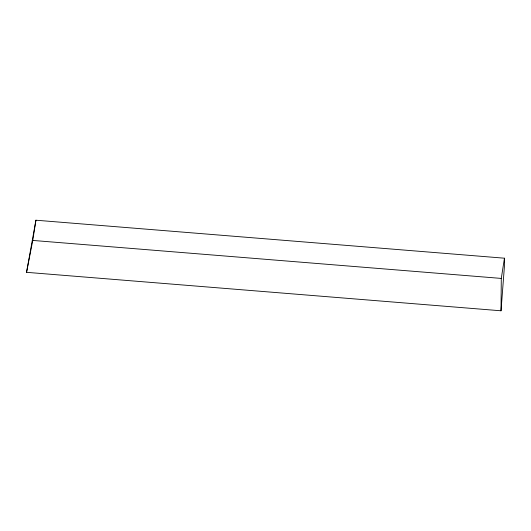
<?xml version="1.0" encoding="UTF-8"?>
<svg xmlns="http://www.w3.org/2000/svg" width="531" height="531" viewBox="0 0 531 531"><rect width="100%" height="100%" fill="white"/><g stroke="black" fill="none" stroke-linecap="round" stroke-linejoin="round"><path stroke-width="0.8" d="M501.018 310.788L501.284 278.417L504.45 258.199L35.922 220.212L26.55 272.323L501.018 310.788L504.377 266.94L504.45 258.199M26.55 272.323L32.756 240.43L35.922 220.212M32.756 240.43L501.284 278.417"/></g></svg>
